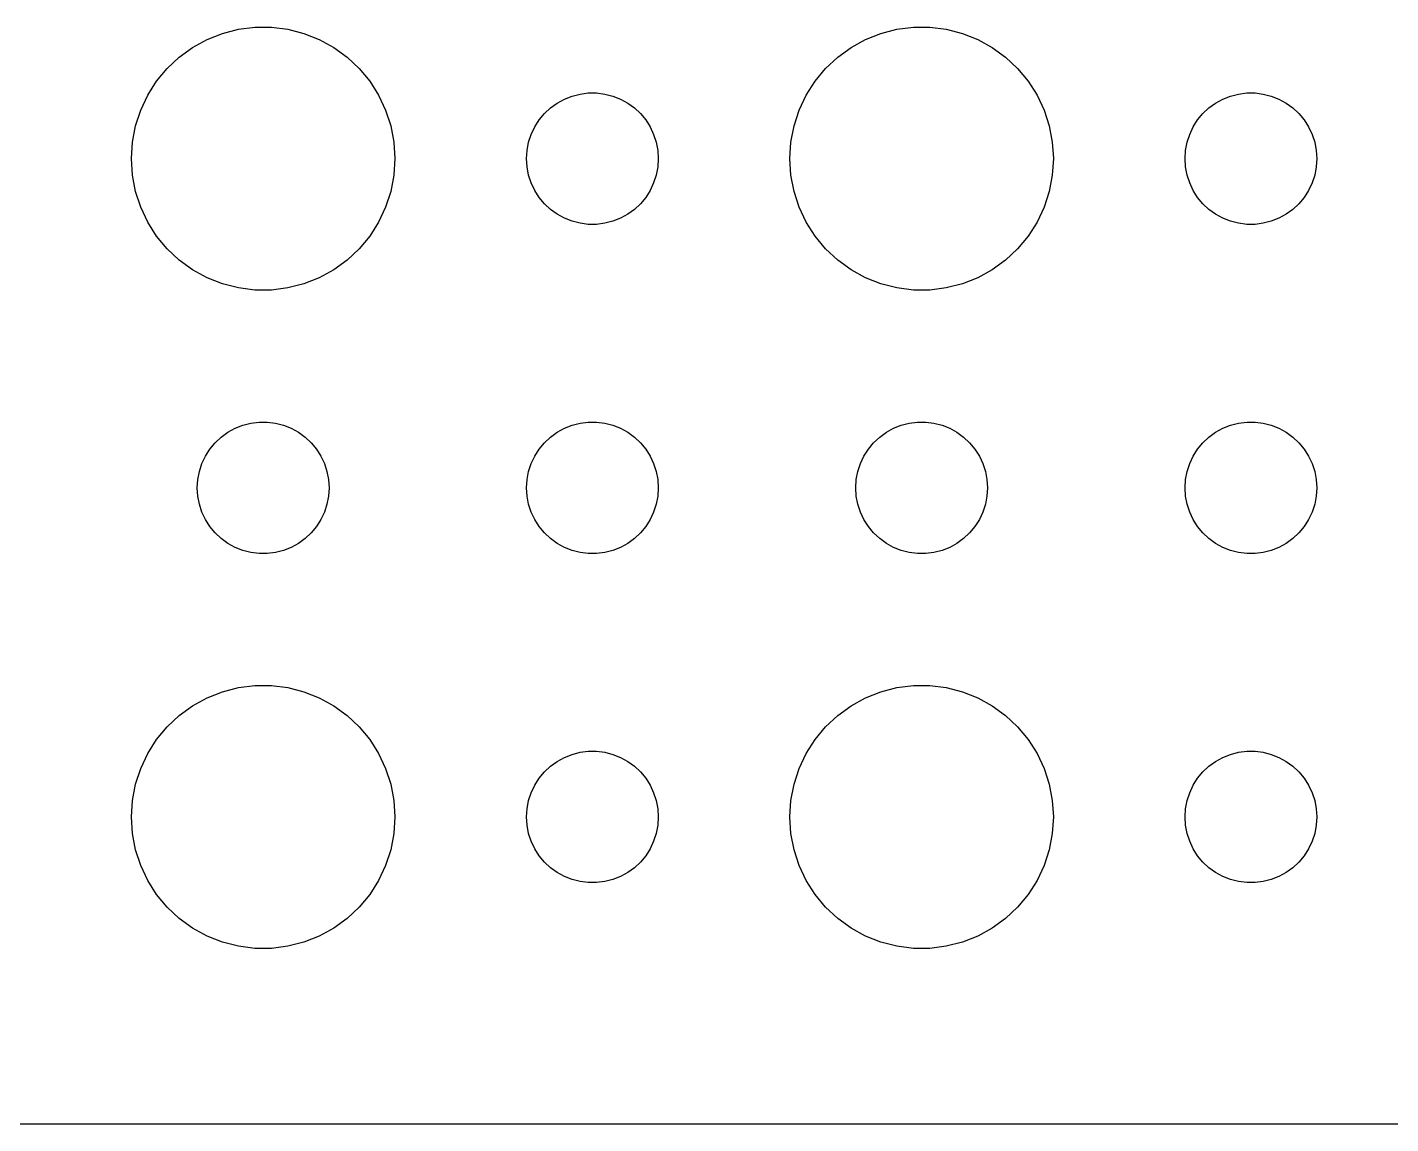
# Model space of a CAD drawing. Header units: metres. Extents: x -134 to 134, y 518 to 1078.
# Drawn here: x -102.87 to -71.81, y 860.01 to 884.99 of the extents above; entities that cross this region are included whole.
import ezdxf

# ---------------------------------------------------------------- set-up
doc = ezdxf.new("R2010")
doc.units = ezdxf.units.M

msp = doc.modelspace()

# ---------------------------------------------------------------- linework, layer by layer
for p, q in [((-98.7773, 884.714), (-98.427, 884.853)), ((-98.427, 884.853), (-98.0621, 884.947)), ((-98.0621, 884.947), (-97.6884, 884.994)), ((-97.6884, 884.994), (-97.3116, 884.994)), ((-97.3116, 884.994), (-96.9379, 884.947)), ((-96.9379, 884.947), (-96.573, 884.853)), ((-96.573, 884.853), (-96.2227, 884.714)), ((-83.7773, 884.714), (-83.427, 884.853)), ((-83.427, 884.853), (-83.0621, 884.947)), ((-83.0621, 884.947), (-82.6884, 884.994)), ((-82.6884, 884.994), (-82.3116, 884.994)), ((-82.3116, 884.994), (-81.9379, 884.947)), ((-81.9379, 884.947), (-81.573, 884.853)), ((-81.573, 884.853), (-81.2227, 884.714)), ((-99.1075, 884.533), (-98.7773, 884.714)), ((-96.2227, 884.714), (-95.8925, 884.533)), ((-84.1075, 884.533), (-83.7773, 884.714)), ((-81.2227, 884.714), (-80.8925, 884.533)), ((-99.6869, 884.054), (-99.4123, 884.312)), ((-99.4123, 884.312), (-99.1075, 884.533)), ((-95.8925, 884.533), (-95.5877, 884.312)), ((-95.5877, 884.312), (-95.3131, 884.054)), ((-84.6869, 884.054), (-84.4123, 884.312)), ((-84.4123, 884.312), (-84.1075, 884.533)), ((-80.8925, 884.533), (-80.5877, 884.312)), ((-80.5877, 884.312), (-80.3131, 884.054)), ((-99.927, 883.763), (-99.6869, 884.054)), ((-95.3131, 884.054), (-95.073, 883.763)), ((-84.927, 883.763), (-84.6869, 884.054)), ((-80.3131, 884.054), (-80.073, 883.763)), ((-100.129, 883.445), (-99.927, 883.763)), ((-95.073, 883.763), (-94.8711, 883.445)), ((-85.1289, 883.445), (-84.927, 883.763)), ((-80.073, 883.763), (-79.8711, 883.445)), ((-100.289, 883.104), (-100.129, 883.445)), ((-94.8711, 883.445), (-94.7107, 883.104)), ((-90.8037, 883.266), (-90.6387, 883.357)), ((-90.6387, 883.357), (-90.4635, 883.427)), ((-90.4635, 883.427), (-90.2811, 883.473)), ((-90.2811, 883.473), (-90.0942, 883.497)), ((-90.0942, 883.497), (-89.9058, 883.497)), ((-89.9058, 883.497), (-89.7189, 883.473)), ((-89.7189, 883.473), (-89.5365, 883.427)), ((-89.5365, 883.427), (-89.3613, 883.357)), ((-89.3613, 883.357), (-89.1963, 883.266)), ((-85.2893, 883.104), (-85.1289, 883.445)), ((-79.8711, 883.445), (-79.7107, 883.104)), ((-75.8037, 883.266), (-75.6387, 883.357)), ((-75.6387, 883.357), (-75.4635, 883.427)), ((-75.4635, 883.427), (-75.2811, 883.473)), ((-75.2811, 883.473), (-75.0942, 883.497)), ((-75.0942, 883.497), (-74.9058, 883.497)), ((-74.9058, 883.497), (-74.7189, 883.473)), ((-74.7189, 883.473), (-74.5365, 883.427)), ((-74.5365, 883.427), (-74.3613, 883.357)), ((-74.3613, 883.357), (-74.1963, 883.266)), ((-100.406, 882.746), (-100.289, 883.104)), ((-94.7107, 883.104), (-94.5943, 882.746)), ((-91.2135, 882.882), (-91.0934, 883.027)), ((-91.0934, 883.027), (-90.9561, 883.156)), ((-90.9561, 883.156), (-90.8037, 883.266)), ((-89.1963, 883.266), (-89.0439, 883.156)), ((-89.0439, 883.156), (-88.9065, 883.027)), ((-88.9065, 883.027), (-88.7865, 882.882)), ((-85.4057, 882.746), (-85.2893, 883.104)), ((-79.7107, 883.104), (-79.5943, 882.746)), ((-76.2135, 882.882), (-76.0934, 883.027)), ((-76.0934, 883.027), (-75.9561, 883.156)), ((-75.9561, 883.156), (-75.8037, 883.266)), ((-74.1963, 883.266), (-74.0439, 883.156)), ((-74.0439, 883.156), (-73.9065, 883.027)), ((-73.9065, 883.027), (-73.7865, 882.882)), ((-100.476, 882.376), (-100.406, 882.746)), ((-94.5943, 882.746), (-94.5237, 882.376)), ((-91.3947, 882.552), (-91.3145, 882.723)), ((-91.3145, 882.723), (-91.2135, 882.882)), ((-88.7865, 882.882), (-88.6855, 882.723)), ((-88.6855, 882.723), (-88.6053, 882.552)), ((-85.4763, 882.376), (-85.4057, 882.746)), ((-79.5943, 882.746), (-79.5237, 882.376)), ((-76.3947, 882.552), (-76.3145, 882.723)), ((-76.3145, 882.723), (-76.2135, 882.882)), ((-73.7865, 882.882), (-73.6855, 882.723)), ((-73.6855, 882.723), (-73.6053, 882.552)), ((-100.5, 882), (-100.476, 882.376)), ((-94.5237, 882.376), (-94.5, 882)), ((-91.4882, 882.188), (-91.4529, 882.373)), ((-91.4529, 882.373), (-91.3947, 882.552)), ((-88.6053, 882.552), (-88.5471, 882.373)), ((-88.5471, 882.373), (-88.5118, 882.188)), ((-85.5, 882), (-85.4763, 882.376)), ((-79.5237, 882.376), (-79.5, 882)), ((-76.4882, 882.188), (-76.4529, 882.373)), ((-76.4529, 882.373), (-76.3947, 882.552)), ((-73.6053, 882.552), (-73.5471, 882.373)), ((-73.5471, 882.373), (-73.5118, 882.188)), ((-91.5, 882), (-91.4882, 882.188)), ((-88.5118, 882.188), (-88.5, 882)), ((-76.5, 882), (-76.4882, 882.188)), ((-73.5118, 882.188), (-73.5, 882)), ((-100.476, 881.624), (-100.5, 882)), ((-94.5, 882), (-94.5237, 881.624)), ((-91.4882, 881.812), (-91.5, 882)), ((-91.4529, 881.627), (-91.4882, 881.812)), ((-88.5118, 881.812), (-88.5471, 881.627)), ((-88.5, 882), (-88.5118, 881.812)), ((-85.4763, 881.624), (-85.5, 882)), ((-79.5, 882), (-79.5237, 881.624)), ((-76.4882, 881.812), (-76.5, 882)), ((-76.4529, 881.627), (-76.4882, 881.812)), ((-73.5118, 881.812), (-73.5471, 881.627)), ((-73.5, 882), (-73.5118, 881.812)), ((-100.406, 881.254), (-100.476, 881.624)), ((-94.5237, 881.624), (-94.5943, 881.254)), ((-91.3947, 881.448), (-91.4529, 881.627)), ((-91.3145, 881.277), (-91.3947, 881.448)), ((-88.6053, 881.448), (-88.6855, 881.277)), ((-88.5471, 881.627), (-88.6053, 881.448)), ((-85.4057, 881.254), (-85.4763, 881.624)), ((-79.5237, 881.624), (-79.5943, 881.254)), ((-76.3947, 881.448), (-76.4529, 881.627)), ((-76.3145, 881.277), (-76.3947, 881.448)), ((-73.6053, 881.448), (-73.6855, 881.277)), ((-73.5471, 881.627), (-73.6053, 881.448)), ((-100.289, 880.896), (-100.406, 881.254)), ((-94.5943, 881.254), (-94.7107, 880.896)), ((-91.2135, 881.118), (-91.3145, 881.277)), ((-88.6855, 881.277), (-88.7865, 881.118)), ((-85.2893, 880.896), (-85.4057, 881.254)), ((-79.5943, 881.254), (-79.7107, 880.896)), ((-76.2135, 881.118), (-76.3145, 881.277)), ((-73.6855, 881.277), (-73.7865, 881.118)), ((-100.129, 880.555), (-100.289, 880.896)), ((-94.7107, 880.896), (-94.8711, 880.555)), ((-91.0934, 880.973), (-91.2135, 881.118)), ((-90.9561, 880.844), (-91.0934, 880.973)), ((-90.8037, 880.734), (-90.9561, 880.844)), ((-89.0439, 880.844), (-89.1963, 880.734)), ((-88.9065, 880.973), (-89.0439, 880.844)), ((-88.7865, 881.118), (-88.9065, 880.973)), ((-85.1289, 880.555), (-85.2893, 880.896)), ((-79.7107, 880.896), (-79.8711, 880.555)), ((-76.0934, 880.973), (-76.2135, 881.118)), ((-75.9561, 880.844), (-76.0934, 880.973)), ((-75.8037, 880.734), (-75.9561, 880.844)), ((-74.0439, 880.844), (-74.1963, 880.734)), ((-73.9065, 880.973), (-74.0439, 880.844)), ((-73.7865, 881.118), (-73.9065, 880.973)), ((-99.927, 880.237), (-100.129, 880.555)), ((-94.8711, 880.555), (-95.073, 880.237)), ((-90.6387, 880.643), (-90.8037, 880.734)), ((-90.4635, 880.573), (-90.6387, 880.643)), ((-90.2811, 880.527), (-90.4635, 880.573)), ((-90.0942, 880.503), (-90.2811, 880.527)), ((-89.9058, 880.503), (-90.0942, 880.503)), ((-89.7189, 880.527), (-89.9058, 880.503)), ((-89.5365, 880.573), (-89.7189, 880.527)), ((-89.3613, 880.643), (-89.5365, 880.573)), ((-89.1963, 880.734), (-89.3613, 880.643)), ((-84.927, 880.237), (-85.1289, 880.555)), ((-79.8711, 880.555), (-80.073, 880.237)), ((-75.6387, 880.643), (-75.8037, 880.734)), ((-75.4635, 880.573), (-75.6387, 880.643)), ((-75.2811, 880.527), (-75.4635, 880.573)), ((-75.0942, 880.503), (-75.2811, 880.527)), ((-74.9058, 880.503), (-75.0942, 880.503)), ((-74.7189, 880.527), (-74.9058, 880.503)), ((-74.5365, 880.573), (-74.7189, 880.527)), ((-74.3613, 880.643), (-74.5365, 880.573)), ((-74.1963, 880.734), (-74.3613, 880.643)), ((-99.6869, 879.946), (-99.927, 880.237)), ((-95.073, 880.237), (-95.3131, 879.946)), ((-84.6869, 879.946), (-84.927, 880.237)), ((-80.073, 880.237), (-80.3131, 879.946)), ((-99.4123, 879.688), (-99.6869, 879.946)), ((-95.3131, 879.946), (-95.5877, 879.688)), ((-84.4123, 879.688), (-84.6869, 879.946)), ((-80.3131, 879.946), (-80.5877, 879.688)), ((-99.1075, 879.467), (-99.4123, 879.688)), ((-95.5877, 879.688), (-95.8925, 879.467)), ((-84.1075, 879.467), (-84.4123, 879.688)), ((-80.5877, 879.688), (-80.8925, 879.467)), ((-98.7773, 879.286), (-99.1075, 879.467)), ((-98.427, 879.147), (-98.7773, 879.286)), ((-96.2227, 879.286), (-96.573, 879.147)), ((-95.8925, 879.467), (-96.2227, 879.286)), ((-83.7773, 879.286), (-84.1075, 879.467)), ((-83.427, 879.147), (-83.7773, 879.286)), ((-81.2227, 879.286), (-81.573, 879.147)), ((-80.8925, 879.467), (-81.2227, 879.286)), ((-98.0621, 879.053), (-98.427, 879.147)), ((-97.6884, 879.006), (-98.0621, 879.053)), ((-97.3116, 879.006), (-97.6884, 879.006)), ((-96.9379, 879.053), (-97.3116, 879.006)), ((-96.573, 879.147), (-96.9379, 879.053)), ((-83.0621, 879.053), (-83.427, 879.147)), ((-82.6884, 879.006), (-83.0621, 879.053)), ((-82.3116, 879.006), (-82.6884, 879.006)), ((-81.9379, 879.053), (-82.3116, 879.006)), ((-81.573, 879.147), (-81.9379, 879.053)), ((-98.3037, 875.766), (-98.1387, 875.857)), ((-98.1387, 875.857), (-97.9635, 875.927)), ((-97.9635, 875.927), (-97.7811, 875.973)), ((-97.7811, 875.973), (-97.5942, 875.997)), ((-97.5942, 875.997), (-97.4058, 875.997)), ((-97.4058, 875.997), (-97.2189, 875.973)), ((-97.2189, 875.973), (-97.0365, 875.927)), ((-97.0365, 875.927), (-96.8613, 875.857)), ((-96.8613, 875.857), (-96.6963, 875.766)), ((-90.8037, 875.766), (-90.6387, 875.857)), ((-90.6387, 875.857), (-90.4635, 875.927)), ((-90.4635, 875.927), (-90.2811, 875.973)), ((-90.2811, 875.973), (-90.0942, 875.997)), ((-90.0942, 875.997), (-89.9058, 875.997)), ((-89.9058, 875.997), (-89.7189, 875.973)), ((-89.7189, 875.973), (-89.5365, 875.927)), ((-89.5365, 875.927), (-89.3613, 875.857)), ((-89.3613, 875.857), (-89.1963, 875.766)), ((-83.3037, 875.766), (-83.1387, 875.857)), ((-83.1387, 875.857), (-82.9635, 875.927)), ((-82.9635, 875.927), (-82.7811, 875.973)), ((-82.7811, 875.973), (-82.5942, 875.997)), ((-82.5942, 875.997), (-82.4058, 875.997)), ((-82.4058, 875.997), (-82.2189, 875.973)), ((-82.2189, 875.973), (-82.0365, 875.927)), ((-82.0365, 875.927), (-81.8613, 875.857)), ((-81.8613, 875.857), (-81.6963, 875.766)), ((-75.8037, 875.766), (-75.6387, 875.857)), ((-75.6387, 875.857), (-75.4635, 875.927)), ((-75.4635, 875.927), (-75.2811, 875.973)), ((-75.2811, 875.973), (-75.0942, 875.997)), ((-75.0942, 875.997), (-74.9058, 875.997)), ((-74.9058, 875.997), (-74.7189, 875.973)), ((-74.7189, 875.973), (-74.5365, 875.927)), ((-74.5365, 875.927), (-74.3613, 875.857)), ((-74.3613, 875.857), (-74.1963, 875.766)), ((-98.5934, 875.527), (-98.4561, 875.656)), ((-98.4561, 875.656), (-98.3037, 875.766)), ((-96.6963, 875.766), (-96.5439, 875.656)), ((-96.5439, 875.656), (-96.4065, 875.527)), ((-91.0934, 875.527), (-90.9561, 875.656)), ((-90.9561, 875.656), (-90.8037, 875.766)), ((-89.1963, 875.766), (-89.0439, 875.656)), ((-89.0439, 875.656), (-88.9065, 875.527)), ((-83.5934, 875.527), (-83.4561, 875.656)), ((-83.4561, 875.656), (-83.3037, 875.766)), ((-81.6963, 875.766), (-81.5439, 875.656)), ((-81.5439, 875.656), (-81.4065, 875.527)), ((-76.0934, 875.527), (-75.9561, 875.656)), ((-75.9561, 875.656), (-75.8037, 875.766)), ((-74.1963, 875.766), (-74.0439, 875.656)), ((-74.0439, 875.656), (-73.9065, 875.527)), ((-98.8947, 875.052), (-98.8145, 875.223)), ((-98.8145, 875.223), (-98.7135, 875.382)), ((-98.7135, 875.382), (-98.5934, 875.527)), ((-96.4065, 875.527), (-96.2865, 875.382)), ((-96.2865, 875.382), (-96.1855, 875.223)), ((-96.1855, 875.223), (-96.1053, 875.052)), ((-91.3947, 875.052), (-91.3145, 875.223)), ((-91.3145, 875.223), (-91.2135, 875.382)), ((-91.2135, 875.382), (-91.0934, 875.527)), ((-88.9065, 875.527), (-88.7865, 875.382)), ((-88.7865, 875.382), (-88.6855, 875.223)), ((-88.6855, 875.223), (-88.6053, 875.052)), ((-83.8947, 875.052), (-83.8145, 875.223)), ((-83.8145, 875.223), (-83.7135, 875.382)), ((-83.7135, 875.382), (-83.5934, 875.527)), ((-81.4065, 875.527), (-81.2865, 875.382)), ((-81.2865, 875.382), (-81.1855, 875.223)), ((-81.1855, 875.223), (-81.1053, 875.052)), ((-76.3947, 875.052), (-76.3145, 875.223)), ((-76.3145, 875.223), (-76.2135, 875.382)), ((-76.2135, 875.382), (-76.0934, 875.527)), ((-73.9065, 875.527), (-73.7865, 875.382)), ((-73.7865, 875.382), (-73.6855, 875.223)), ((-73.6855, 875.223), (-73.6053, 875.052)), ((-98.9529, 874.873), (-98.8947, 875.052)), ((-96.1053, 875.052), (-96.0471, 874.873)), ((-91.4529, 874.873), (-91.3947, 875.052)), ((-88.6053, 875.052), (-88.5471, 874.873)), ((-83.9529, 874.873), (-83.8947, 875.052)), ((-81.1053, 875.052), (-81.0471, 874.873)), ((-76.4529, 874.873), (-76.3947, 875.052)), ((-73.6053, 875.052), (-73.5471, 874.873)), ((-99, 874.5), (-98.9882, 874.688)), ((-98.9882, 874.688), (-98.9529, 874.873)), ((-96.0471, 874.873), (-96.0118, 874.688)), ((-96.0118, 874.688), (-96, 874.5)), ((-91.5, 874.5), (-91.4882, 874.688)), ((-91.4882, 874.688), (-91.4529, 874.873)), ((-88.5471, 874.873), (-88.5118, 874.688)), ((-88.5118, 874.688), (-88.5, 874.5)), ((-84, 874.5), (-83.9882, 874.688)), ((-83.9882, 874.688), (-83.9529, 874.873)), ((-81.0471, 874.873), (-81.0118, 874.688)), ((-81.0118, 874.688), (-81, 874.5)), ((-76.5, 874.5), (-76.4882, 874.688)), ((-76.4882, 874.688), (-76.4529, 874.873)), ((-73.5471, 874.873), (-73.5118, 874.688)), ((-73.5118, 874.688), (-73.5, 874.5)), ((-98.9882, 874.312), (-99, 874.5)), ((-98.9529, 874.127), (-98.9882, 874.312)), ((-96.0118, 874.312), (-96.0471, 874.127)), ((-96, 874.5), (-96.0118, 874.312)), ((-91.4882, 874.312), (-91.5, 874.5)), ((-91.4529, 874.127), (-91.4882, 874.312)), ((-88.5118, 874.312), (-88.5471, 874.127)), ((-88.5, 874.5), (-88.5118, 874.312)), ((-83.9882, 874.312), (-84, 874.5)), ((-83.9529, 874.127), (-83.9882, 874.312)), ((-81.0118, 874.312), (-81.0471, 874.127)), ((-81, 874.5), (-81.0118, 874.312)), ((-76.4882, 874.312), (-76.5, 874.5)), ((-76.4529, 874.127), (-76.4882, 874.312)), ((-73.5118, 874.312), (-73.5471, 874.127)), ((-73.5, 874.5), (-73.5118, 874.312)), ((-98.8947, 873.948), (-98.9529, 874.127)), ((-96.0471, 874.127), (-96.1053, 873.948)), ((-91.3947, 873.948), (-91.4529, 874.127)), ((-88.5471, 874.127), (-88.6053, 873.948)), ((-83.8947, 873.948), (-83.9529, 874.127)), ((-81.0471, 874.127), (-81.1053, 873.948)), ((-76.3947, 873.948), (-76.4529, 874.127)), ((-73.5471, 874.127), (-73.6053, 873.948)), ((-98.8145, 873.777), (-98.8947, 873.948)), ((-98.7135, 873.618), (-98.8145, 873.777)), ((-96.1855, 873.777), (-96.2865, 873.618)), ((-96.1053, 873.948), (-96.1855, 873.777)), ((-91.3145, 873.777), (-91.3947, 873.948)), ((-91.2135, 873.618), (-91.3145, 873.777)), ((-88.6855, 873.777), (-88.7865, 873.618)), ((-88.6053, 873.948), (-88.6855, 873.777)), ((-83.8145, 873.777), (-83.8947, 873.948)), ((-83.7135, 873.618), (-83.8145, 873.777)), ((-81.1855, 873.777), (-81.2865, 873.618)), ((-81.1053, 873.948), (-81.1855, 873.777)), ((-76.3145, 873.777), (-76.3947, 873.948)), ((-76.2135, 873.618), (-76.3145, 873.777)), ((-73.6855, 873.777), (-73.7865, 873.618)), ((-73.6053, 873.948), (-73.6855, 873.777)), ((-98.5934, 873.473), (-98.7135, 873.618)), ((-98.4561, 873.344), (-98.5934, 873.473)), ((-96.4065, 873.473), (-96.5439, 873.344)), ((-96.2865, 873.618), (-96.4065, 873.473)), ((-91.0934, 873.473), (-91.2135, 873.618)), ((-90.9561, 873.344), (-91.0934, 873.473)), ((-88.9065, 873.473), (-89.0439, 873.344)), ((-88.7865, 873.618), (-88.9065, 873.473)), ((-83.5934, 873.473), (-83.7135, 873.618)), ((-83.4561, 873.344), (-83.5934, 873.473)), ((-81.4065, 873.473), (-81.5439, 873.344)), ((-81.2865, 873.618), (-81.4065, 873.473)), ((-76.0934, 873.473), (-76.2135, 873.618)), ((-75.9561, 873.344), (-76.0934, 873.473)), ((-73.9065, 873.473), (-74.0439, 873.344)), ((-73.7865, 873.618), (-73.9065, 873.473)), ((-98.3037, 873.234), (-98.4561, 873.344)), ((-98.1387, 873.143), (-98.3037, 873.234)), ((-97.9635, 873.073), (-98.1387, 873.143)), ((-97.7811, 873.027), (-97.9635, 873.073)), ((-97.0365, 873.073), (-97.2189, 873.027)), ((-96.8613, 873.143), (-97.0365, 873.073)), ((-96.6963, 873.234), (-96.8613, 873.143)), ((-96.5439, 873.344), (-96.6963, 873.234)), ((-90.8037, 873.234), (-90.9561, 873.344)), ((-90.6387, 873.143), (-90.8037, 873.234)), ((-90.4635, 873.073), (-90.6387, 873.143)), ((-90.2811, 873.027), (-90.4635, 873.073)), ((-89.5365, 873.073), (-89.7189, 873.027)), ((-89.3613, 873.143), (-89.5365, 873.073)), ((-89.1963, 873.234), (-89.3613, 873.143)), ((-89.0439, 873.344), (-89.1963, 873.234)), ((-83.3037, 873.234), (-83.4561, 873.344)), ((-83.1387, 873.143), (-83.3037, 873.234)), ((-82.9635, 873.073), (-83.1387, 873.143)), ((-82.7811, 873.027), (-82.9635, 873.073)), ((-82.0365, 873.073), (-82.2189, 873.027)), ((-81.8613, 873.143), (-82.0365, 873.073)), ((-81.6963, 873.234), (-81.8613, 873.143)), ((-81.5439, 873.344), (-81.6963, 873.234)), ((-75.8037, 873.234), (-75.9561, 873.344)), ((-75.6387, 873.143), (-75.8037, 873.234)), ((-75.4635, 873.073), (-75.6387, 873.143)), ((-75.2811, 873.027), (-75.4635, 873.073)), ((-74.5365, 873.073), (-74.7189, 873.027)), ((-74.3613, 873.143), (-74.5365, 873.073)), ((-74.1963, 873.234), (-74.3613, 873.143)), ((-74.0439, 873.344), (-74.1963, 873.234)), ((-97.5942, 873.003), (-97.7811, 873.027)), ((-97.4058, 873.003), (-97.5942, 873.003)), ((-97.2189, 873.027), (-97.4058, 873.003)), ((-90.0942, 873.003), (-90.2811, 873.027)), ((-89.9058, 873.003), (-90.0942, 873.003)), ((-89.7189, 873.027), (-89.9058, 873.003)), ((-82.5942, 873.003), (-82.7811, 873.027)), ((-82.4058, 873.003), (-82.5942, 873.003)), ((-82.2189, 873.027), (-82.4058, 873.003)), ((-75.0942, 873.003), (-75.2811, 873.027)), ((-74.9058, 873.003), (-75.0942, 873.003)), ((-74.7189, 873.027), (-74.9058, 873.003)), ((-98.427, 869.853), (-98.0621, 869.947)), ((-98.0621, 869.947), (-97.6884, 869.994)), ((-97.6884, 869.994), (-97.3116, 869.994)), ((-97.3116, 869.994), (-96.9379, 869.947)), ((-96.9379, 869.947), (-96.573, 869.853)), ((-83.427, 869.853), (-83.0621, 869.947)), ((-83.0621, 869.947), (-82.6884, 869.994)), ((-82.6884, 869.994), (-82.3116, 869.994)), ((-82.3116, 869.994), (-81.9379, 869.947)), ((-81.9379, 869.947), (-81.573, 869.853)), ((-99.1075, 869.533), (-98.7773, 869.714)), ((-98.7773, 869.714), (-98.427, 869.853)), ((-96.573, 869.853), (-96.2227, 869.714)), ((-96.2227, 869.714), (-95.8925, 869.533)), ((-84.1075, 869.533), (-83.7773, 869.714)), ((-83.7773, 869.714), (-83.427, 869.853)), ((-81.573, 869.853), (-81.2227, 869.714)), ((-81.2227, 869.714), (-80.8925, 869.533)), ((-99.4123, 869.312), (-99.1075, 869.533)), ((-95.8925, 869.533), (-95.5877, 869.312)), ((-84.4123, 869.312), (-84.1075, 869.533)), ((-80.8925, 869.533), (-80.5877, 869.312)), ((-99.927, 868.763), (-99.6869, 869.054)), ((-99.6869, 869.054), (-99.4123, 869.312)), ((-95.5877, 869.312), (-95.3131, 869.054)), ((-95.3131, 869.054), (-95.073, 868.763)), ((-84.927, 868.763), (-84.6869, 869.054)), ((-84.6869, 869.054), (-84.4123, 869.312)), ((-80.5877, 869.312), (-80.3131, 869.054)), ((-80.3131, 869.054), (-80.073, 868.763)), ((-100.129, 868.445), (-99.927, 868.763)), ((-95.073, 868.763), (-94.8711, 868.445)), ((-85.1289, 868.445), (-84.927, 868.763)), ((-80.073, 868.763), (-79.8711, 868.445)), ((-100.289, 868.104), (-100.129, 868.445)), ((-94.8711, 868.445), (-94.7107, 868.104)), ((-90.6387, 868.357), (-90.4635, 868.427)), ((-90.4635, 868.427), (-90.2811, 868.473)), ((-90.2811, 868.473), (-90.0942, 868.497)), ((-90.0942, 868.497), (-89.9058, 868.497)), ((-89.9058, 868.497), (-89.7189, 868.473)), ((-89.7189, 868.473), (-89.5365, 868.427)), ((-89.5365, 868.427), (-89.3613, 868.357)), ((-85.2893, 868.104), (-85.1289, 868.445)), ((-79.8711, 868.445), (-79.7107, 868.104)), ((-75.6387, 868.357), (-75.4635, 868.427)), ((-75.4635, 868.427), (-75.2811, 868.473)), ((-75.2811, 868.473), (-75.0942, 868.497)), ((-75.0942, 868.497), (-74.9058, 868.497)), ((-74.9058, 868.497), (-74.7189, 868.473)), ((-74.7189, 868.473), (-74.5365, 868.427)), ((-74.5365, 868.427), (-74.3613, 868.357)), ((-100.406, 867.746), (-100.289, 868.104)), ((-94.7107, 868.104), (-94.5943, 867.746)), ((-91.0934, 868.027), (-90.9561, 868.156)), ((-90.9561, 868.156), (-90.8037, 868.266)), ((-90.8037, 868.266), (-90.6387, 868.357)), ((-89.3613, 868.357), (-89.1963, 868.266)), ((-89.1963, 868.266), (-89.0439, 868.156)), ((-89.0439, 868.156), (-88.9065, 868.027)), ((-85.4057, 867.746), (-85.2893, 868.104)), ((-79.7107, 868.104), (-79.5943, 867.746)), ((-76.0934, 868.027), (-75.9561, 868.156)), ((-75.9561, 868.156), (-75.8037, 868.266)), ((-75.8037, 868.266), (-75.6387, 868.357)), ((-74.3613, 868.357), (-74.1963, 868.266)), ((-74.1963, 868.266), (-74.0439, 868.156)), ((-74.0439, 868.156), (-73.9065, 868.027)), ((-91.3145, 867.723), (-91.2135, 867.882)), ((-91.2135, 867.882), (-91.0934, 868.027)), ((-88.9065, 868.027), (-88.7865, 867.882)), ((-88.7865, 867.882), (-88.6855, 867.723)), ((-76.3145, 867.723), (-76.2135, 867.882)), ((-76.2135, 867.882), (-76.0934, 868.027)), ((-73.9065, 868.027), (-73.7865, 867.882)), ((-73.7865, 867.882), (-73.6855, 867.723)), ((-100.476, 867.376), (-100.406, 867.746)), ((-94.5943, 867.746), (-94.5237, 867.376)), ((-91.4529, 867.373), (-91.3947, 867.552)), ((-91.3947, 867.552), (-91.3145, 867.723)), ((-88.6855, 867.723), (-88.6053, 867.552)), ((-88.6053, 867.552), (-88.5471, 867.373)), ((-85.4763, 867.376), (-85.4057, 867.746)), ((-79.5943, 867.746), (-79.5237, 867.376)), ((-76.4529, 867.373), (-76.3947, 867.552)), ((-76.3947, 867.552), (-76.3145, 867.723)), ((-73.6855, 867.723), (-73.6053, 867.552)), ((-73.6053, 867.552), (-73.5471, 867.373)), ((-100.5, 867), (-100.476, 867.376)), ((-94.5237, 867.376), (-94.5, 867)), ((-91.5, 867), (-91.4882, 867.188)), ((-91.4882, 867.188), (-91.4529, 867.373)), ((-88.5471, 867.373), (-88.5118, 867.188)), ((-88.5118, 867.188), (-88.5, 867)), ((-85.5, 867), (-85.4763, 867.376)), ((-79.5237, 867.376), (-79.5, 867)), ((-76.5, 867), (-76.4882, 867.188)), ((-76.4882, 867.188), (-76.4529, 867.373)), ((-73.5471, 867.373), (-73.5118, 867.188)), ((-73.5118, 867.188), (-73.5, 867)), ((-100.476, 866.624), (-100.5, 867)), ((-94.5, 867), (-94.5237, 866.624)), ((-91.4882, 866.812), (-91.5, 867)), ((-88.5, 867), (-88.5118, 866.812)), ((-85.4763, 866.624), (-85.5, 867)), ((-79.5, 867), (-79.5237, 866.624)), ((-76.4882, 866.812), (-76.5, 867)), ((-73.5, 867), (-73.5118, 866.812)), ((-100.406, 866.254), (-100.476, 866.624)), ((-94.5237, 866.624), (-94.5943, 866.254)), ((-91.4529, 866.627), (-91.4882, 866.812)), ((-91.3947, 866.448), (-91.4529, 866.627)), ((-88.5471, 866.627), (-88.6053, 866.448)), ((-88.5118, 866.812), (-88.5471, 866.627)), ((-85.4057, 866.254), (-85.4763, 866.624)), ((-79.5237, 866.624), (-79.5943, 866.254)), ((-76.4529, 866.627), (-76.4882, 866.812)), ((-76.3947, 866.448), (-76.4529, 866.627)), ((-73.5471, 866.627), (-73.6053, 866.448)), ((-73.5118, 866.812), (-73.5471, 866.627)), ((-100.289, 865.896), (-100.406, 866.254)), ((-94.5943, 866.254), (-94.7107, 865.896)), ((-91.3145, 866.277), (-91.3947, 866.448)), ((-91.2135, 866.118), (-91.3145, 866.277)), ((-88.6855, 866.277), (-88.7865, 866.118)), ((-88.6053, 866.448), (-88.6855, 866.277)), ((-85.2893, 865.896), (-85.4057, 866.254)), ((-79.5943, 866.254), (-79.7107, 865.896)), ((-76.3145, 866.277), (-76.3947, 866.448)), ((-76.2135, 866.118), (-76.3145, 866.277)), ((-73.6855, 866.277), (-73.7865, 866.118)), ((-73.6053, 866.448), (-73.6855, 866.277)), ((-91.0934, 865.973), (-91.2135, 866.118)), ((-90.9561, 865.844), (-91.0934, 865.973)), ((-88.9065, 865.973), (-89.0439, 865.844)), ((-88.7865, 866.118), (-88.9065, 865.973)), ((-76.0934, 865.973), (-76.2135, 866.118)), ((-75.9561, 865.844), (-76.0934, 865.973)), ((-73.9065, 865.973), (-74.0439, 865.844)), ((-73.7865, 866.118), (-73.9065, 865.973)), ((-100.129, 865.555), (-100.289, 865.896)), ((-94.7107, 865.896), (-94.8711, 865.555)), ((-90.8037, 865.734), (-90.9561, 865.844)), ((-90.6387, 865.643), (-90.8037, 865.734)), ((-90.4635, 865.573), (-90.6387, 865.643)), ((-89.3613, 865.643), (-89.5365, 865.573)), ((-89.1963, 865.734), (-89.3613, 865.643)), ((-89.0439, 865.844), (-89.1963, 865.734)), ((-85.1289, 865.555), (-85.2893, 865.896)), ((-79.7107, 865.896), (-79.8711, 865.555)), ((-75.8037, 865.734), (-75.9561, 865.844)), ((-75.6387, 865.643), (-75.8037, 865.734)), ((-75.4635, 865.573), (-75.6387, 865.643)), ((-74.3613, 865.643), (-74.5365, 865.573)), ((-74.1963, 865.734), (-74.3613, 865.643)), ((-74.0439, 865.844), (-74.1963, 865.734)), ((-99.927, 865.237), (-100.129, 865.555)), ((-94.8711, 865.555), (-95.073, 865.237)), ((-90.2811, 865.527), (-90.4635, 865.573)), ((-90.0942, 865.503), (-90.2811, 865.527)), ((-89.9058, 865.503), (-90.0942, 865.503)), ((-89.7189, 865.527), (-89.9058, 865.503)), ((-89.5365, 865.573), (-89.7189, 865.527)), ((-84.927, 865.237), (-85.1289, 865.555)), ((-79.8711, 865.555), (-80.073, 865.237)), ((-75.2811, 865.527), (-75.4635, 865.573)), ((-75.0942, 865.503), (-75.2811, 865.527)), ((-74.9058, 865.503), (-75.0942, 865.503)), ((-74.7189, 865.527), (-74.9058, 865.503)), ((-74.5365, 865.573), (-74.7189, 865.527)), ((-99.6869, 864.946), (-99.927, 865.237)), ((-95.073, 865.237), (-95.3131, 864.946)), ((-84.6869, 864.946), (-84.927, 865.237)), ((-80.073, 865.237), (-80.3131, 864.946)), ((-99.4123, 864.688), (-99.6869, 864.946)), ((-99.1075, 864.467), (-99.4123, 864.688)), ((-95.5877, 864.688), (-95.8925, 864.467)), ((-95.3131, 864.946), (-95.5877, 864.688)), ((-84.4123, 864.688), (-84.6869, 864.946)), ((-84.1075, 864.467), (-84.4123, 864.688)), ((-80.5877, 864.688), (-80.8925, 864.467)), ((-80.3131, 864.946), (-80.5877, 864.688)), ((-98.7773, 864.286), (-99.1075, 864.467)), ((-95.8925, 864.467), (-96.2227, 864.286)), ((-83.7773, 864.286), (-84.1075, 864.467)), ((-80.8925, 864.467), (-81.2227, 864.286)), ((-98.427, 864.147), (-98.7773, 864.286)), ((-98.0621, 864.053), (-98.427, 864.147)), ((-97.6884, 864.006), (-98.0621, 864.053)), ((-96.9379, 864.053), (-97.3116, 864.006)), ((-96.573, 864.147), (-96.9379, 864.053)), ((-96.2227, 864.286), (-96.573, 864.147)), ((-83.427, 864.147), (-83.7773, 864.286)), ((-83.0621, 864.053), (-83.427, 864.147)), ((-82.6884, 864.006), (-83.0621, 864.053)), ((-81.9379, 864.053), (-82.3116, 864.006)), ((-81.573, 864.147), (-81.9379, 864.053)), ((-81.2227, 864.286), (-81.573, 864.147)), ((-97.3116, 864.006), (-97.6884, 864.006)), ((-82.3116, 864.006), (-82.6884, 864.006)), ((-129.814, 860.01), (129.814, 860.01))]:
    msp.add_line(p, q)

doc.saveas('drawing.dxf')
